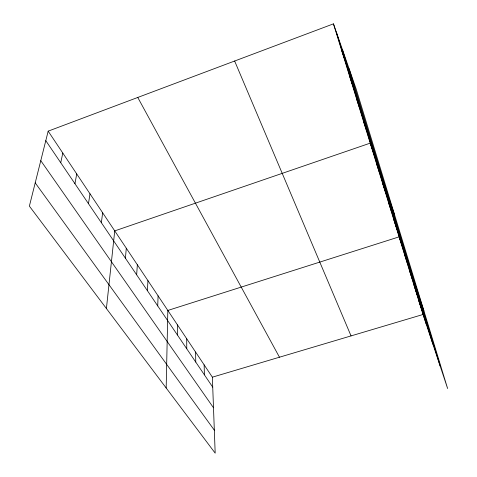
<?xml version="1.0" encoding="UTF-8"?>
<svg xmlns="http://www.w3.org/2000/svg" width="477" height="477" viewBox="0 0 477 477"><rect width="100%" height="100%" fill="white"/><g stroke="black" fill="none" stroke-linecap="round" stroke-linejoin="round"><path stroke-width="0.72" d="M177.384 334.949L177.462 324.885M166.169 387.986L167.832 310.449L399.106 236.854L423.97 311.076M157.726 305.93L158.09 295.847M147.417 290.708L147.936 280.637M136.66 274.818L137.346 264.765M125.421 258.224L126.292 248.201M106.407 308.53L114.736 230.886L370.224 143.136L394.688 215.175M101.362 222.699L102.65 212.778M88.466 203.667L89.992 193.811M74.943 183.693L76.731 173.932M60.734 162.717L62.809 153.069M48.177 131.145L29.377 206.124L215.181 453.15L212.36 377.176L48.177 131.145L333.465 23.85L356.206 89.145L447.623 388.534L423.027 314.486L333.465 23.85M212.36 377.176L423.027 314.486M35.209 182.858L214.328 430.188M40.778 160.66L213.499 407.775M45.792 140.655L212.73 387.139M137.764 97.457L279.462 357.207M234.642 61.014L351.048 335.909M341.598 50.24L344.531 58.713M349.307 75.271L352.3 83.97M356.635 99.031L359.676 107.927M363.593 121.629L366.682 130.686M376.544 163.635L379.692 172.948M382.572 183.198L385.744 192.607M388.326 201.884L391.522 211.365M393.835 219.754L397.037 229.294M404.305 253.722L407.519 263.346M409.284 269.875L412.504 279.528M414.054 285.365L417.274 295.024M418.633 300.218L421.847 309.889M336.321 32.054L426.241 324.151M349.098 68.73L440.164 366.068M342.361 49.387L432.901 344.215M204.138 364.857L204.412 374.85M195.6 352.056L195.761 362.079M186.71 338.742L186.757 348.788"/></g></svg>
